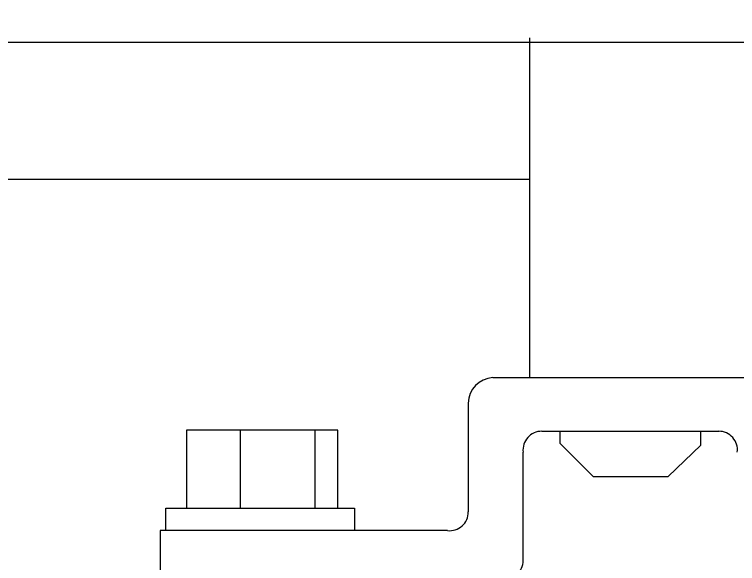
# Model space of a CAD drawing. Header units: inches. Extents: x 10 to 190, y 5 to 37.
# Drawn here: x 97.452 to 100.134, y 10.946 to 12.983 of the extents above; entities that cross this region are included whole.
import ezdxf

# ---------------------------------------------------------------- set-up
doc = ezdxf.new("R2010")
doc.units = ezdxf.units.IN
doc.header["$MEASUREMENT"] = 0

msp = doc.modelspace()

# ---------------------------------------------------------------- linework, layer by layer
for p, q in [((95.0724, 12.8799), (108.5933, 12.8799)), ((99.3627, 12.8965), (99.3627, 11.6356)), ((95.0973, 12.3714), (99.3627, 12.3714)), ((99.2259, 11.6356), (102.7391, 11.6356)), ((99.1352, 11.5413), (99.1352, 11.1369)), ((98.6515, 11.4406), (98.09, 11.4406)), ((98.09, 11.4406), (98.09, 11.1514)), ((98.2889, 11.4406), (98.2889, 11.1514)), ((98.566, 11.4406), (98.566, 11.1514)), ((98.6515, 11.1514), (98.6515, 11.4406)), ((99.4074, 11.4365), (100.0652, 11.4365)), ((99.4743, 11.4365), (99.4743, 11.3927)), ((99.997, 11.3845), (99.997, 11.4365)), ((99.4743, 11.3927), (99.5977, 11.2686)), ((99.8766, 11.2686), (99.997, 11.3845)), ((99.3385, 10.9564), (99.3385, 11.3593)), ((99.5977, 11.2686), (99.8766, 11.2686)), ((98.0142, 11.068), (98.0142, 11.1514)), ((98.0142, 11.1514), (98.7127, 11.1514)), ((98.7127, 11.1514), (98.7127, 11.068)), ((99.058, 11.068), (97.9924, 11.068)), ((97.9924, 11.068), (97.9924, 10.8875))]:
    msp.add_line(p, q)
msp.add_circle((101.8328, 12.9566), 6.7609)
for centre, radius, start, end in [((99.2317, 11.5392), 0.0965, 93.4593, 178.7869), ((99.4068, 11.3677), 0.0687, 89.4332, 187.0687), ((100.0645, 11.3677), 0.0687, 352.9313, 90.5668), ((99.0664, 11.1362), 0.0687, 262.9313, 0.5668), ((99.2698, 10.9557), 0.0687, 262.9313, 0.5668)]:
    msp.add_arc(centre, radius, start, end)

doc.saveas('drawing.dxf')
